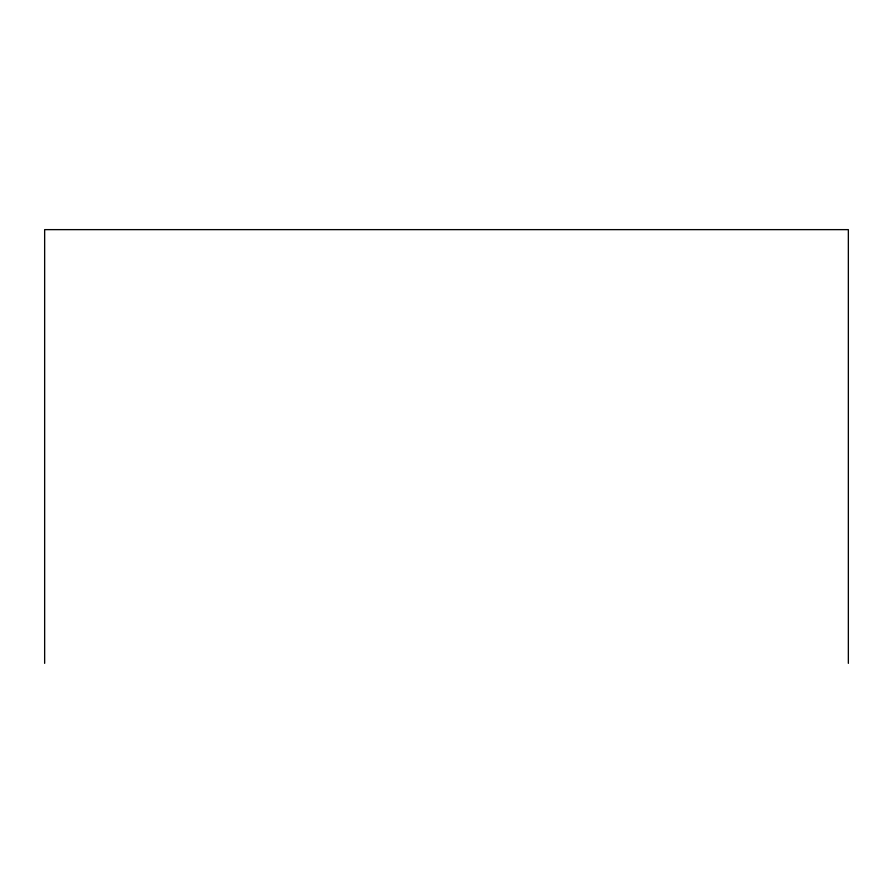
<?xml version="1.0" encoding="UTF-8"?>
<svg xmlns="http://www.w3.org/2000/svg" width="893" height="893" viewBox="0 0 893 893"><rect width="100%" height="100%" fill="white"/><g stroke="black" fill="none" stroke-linecap="round" stroke-linejoin="round"><path stroke-width="1.34" d="M848.35 663.365L848.35 229.635L44.65 229.635L44.65 663.365"/></g></svg>
